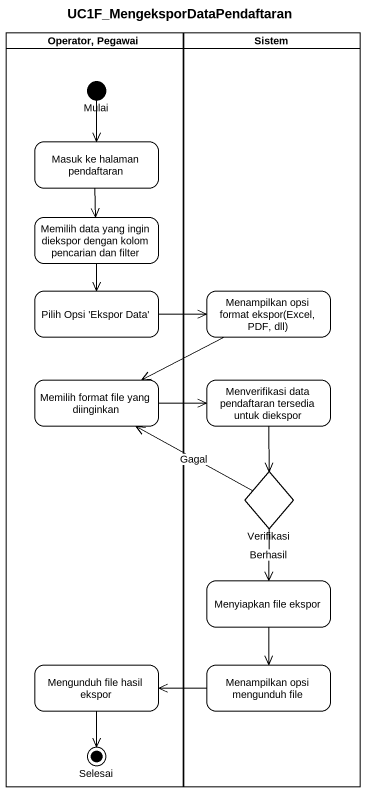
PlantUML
@startuml
title UC1F_MengeksporDataPendaftaran
hide empty description
state "Operator, Pegawai" as Operator_Pegawai <<partition>> {
  state Mulai <<start>>
  state "Masuk ke halaman pendaftaran" as Masuk_ke_halaman_pendaftaran
  state "Memilih data yang ingin diekspor dengan kolom pencarian dan filter" as Memilih_data_yang_ingin
  state "Pilih Opsi 'Ekspor Data'" as Pilih_Opsi_Ekspor_Data
  state "Memilih format file yang diinginkan" as Memilih_format_file_yang
  state "Mengunduh file hasil ekspor" as Mengunduh_file_hasil_ekspor
  state Selesai <<end>>
}
state Sistem <<partition>> {
  state "Menampilkan opsi format ekspor(Excel, PDF, dll)" as Menampilkan_opsi_format
  state "Menverifikasi data pendaftaran tersedia untuk diekspor" as Menverifikasi_data
  state Verifikasi <<choice>>
  state "Menyiapkan file ekspor" as Menyiapkan_file_ekspor
  state "Menampilkan opsi mengunduh file" as Menampilkan_opsi_mengunduh
}
Mulai --> Masuk_ke_halaman_pendaftaran
Masuk_ke_halaman_pendaftaran --> Memilih_data_yang_ingin
Memilih_data_yang_ingin --> Pilih_Opsi_Ekspor_Data
Pilih_Opsi_Ekspor_Data -right-> Menampilkan_opsi_format
Menampilkan_opsi_format -left-> Memilih_format_file_yang
Memilih_format_file_yang -right-> Menverifikasi_data
Menverifikasi_data --> Verifikasi
Verifikasi -left-> Memilih_format_file_yang : Gagal
Verifikasi --> Menyiapkan_file_ekspor : Berhasil
Menyiapkan_file_ekspor --> Menampilkan_opsi_mengunduh
Mengunduh_file_hasil_ekspor --> Selesai
Menampilkan_opsi_mengunduh -left-> Mengunduh_file_hasil_ekspor
@enduml
